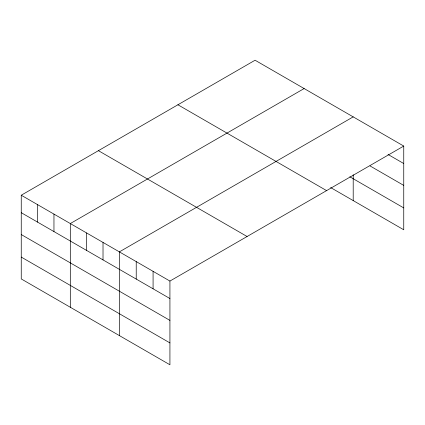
<?xml version="1.0" encoding="UTF-8"?>
<svg xmlns="http://www.w3.org/2000/svg" width="425" height="425" viewBox="0 0 425 425"><rect width="100%" height="100%" fill="white"/><g stroke="black" fill="none" stroke-linecap="round" stroke-linejoin="round"><path stroke-width="0.64" d="M403.75 146.067L255.074 60.228L21.25 195.224L21.25 278.933L169.926 364.772L169.926 281.063L403.75 146.067L403.75 229.776L330.639 187.568M304.135 88.554L70.311 223.55L70.311 307.264M353.202 116.88L119.377 251.876L119.377 335.591M388.025 154.456L403.75 163.535M370.047 165.936L403.75 185.396M349.817 176.779L403.75 207.915M177.91 104.773L326.586 190.613M98.414 150.673L247.09 236.512M21.25 195.224L169.926 281.063M21.25 212.691L169.926 298.531M21.25 234.552L169.926 320.392M21.25 257.077L169.926 342.911M353.202 174.76L353.202 200.595M153.08 271.331L153.08 288.803M136.228 261.603L136.228 279.076M103.02 242.436L103.02 259.903M86.668 232.99L86.668 250.463M53.959 214.11L53.959 231.577M37.602 204.664L37.602 222.137"/></g></svg>
